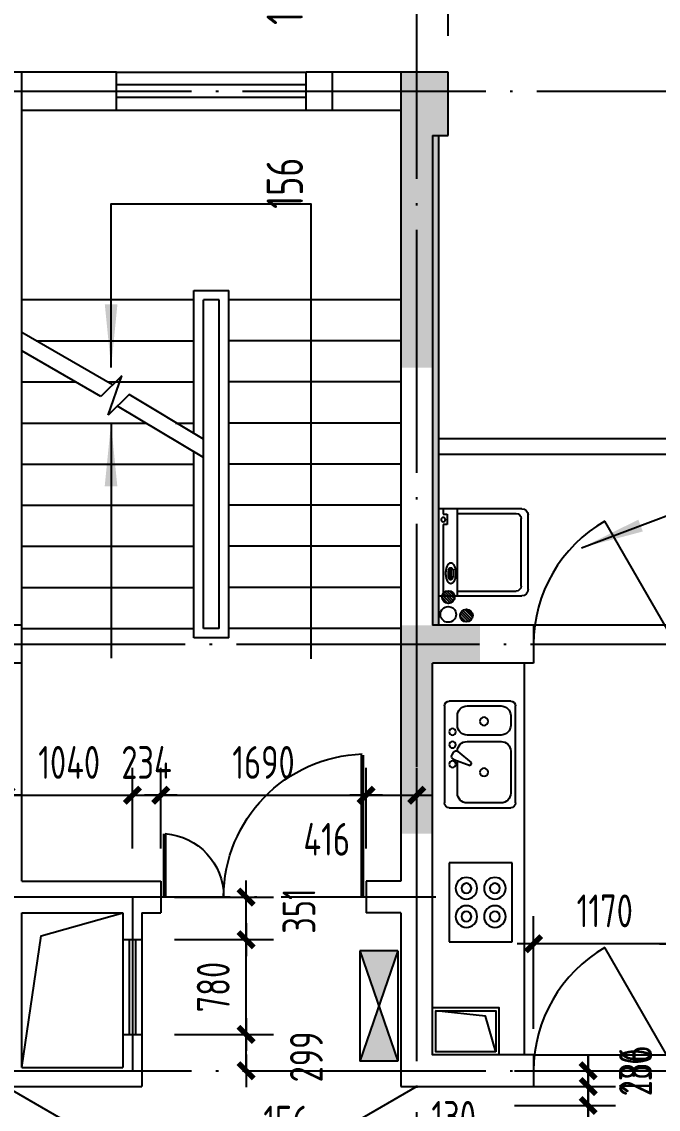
# Model space of a CAD drawing. Extents: x -726032 to 135930, y -151624 to 587044.
# Drawn here: x -329050 to -323813, y 477007 to 485956 of the extents above; entities that cross this region are included whole.
import ezdxf
from ezdxf.enums import TextEntityAlignment as Align

# ---------------------------------------------------------------- set-up
doc = ezdxf.new("R2010")
doc.units = 0
doc.header["$LTSCALE"] = 1000
doc.header["$MEASUREMENT"] = 0
doc.linetypes.add('DOTE', pattern=[2.42, 2, -0.2, 0.02, -0.2])
doc.layers.get('0').update_dxf_attribs({"linetype": 'CONTINUOUS'})
doc.layers.get('DEFPOINTS').update_dxf_attribs({"color": 1, "linetype": 'CONTINUOUS'})
for name, color, linetype in [('COLUMN', 170, 'CONTINUOUS'), ('DOTE', 8, 'DOTE'), ('GROUND', 45, 'CONTINUOUS'), ('JIAJU', 252, 'CONTINUOUS'), ('LVTRY', 6, 'CONTINUOUS'), ('PUB_DIM', 245, 'CONTINUOUS'), ('ROOF', 4, 'CONTINUOUS'), ('STAIR', 42, 'CONTINUOUS'), ('TOTHER', 7, 'CONTINUOUS'), ('WALL', 255, 'CONTINUOUS'), ('WINDOW', 155, 'CONTINUOUS'), ('WINDOW_TEXT', 7, 'CONTINUOUS'), ('雨水管', 20, 'CONTINUOUS')]:
    doc.layers.add(name, color=color, linetype=linetype)
doc.styles.add('DIM_FONT', font='isocp.shx', dxfattribs={"width": 0.8})
doc.styles.add('SIMPLEX', font='SIMPLEX.SHX')
doc.dimstyles.new('AXIS', dxfattribs={"dimtxt": 300, "dimasz": 1, "dimexe": 250, "dimexo": 300, "dimgap": 150, "dimtad": 1, "dimdec": 0, "dimzin": 0, "dimdsep": 46, "dimtxsty": 'DIM_FONT', "dimcen": 0.09, "dimse1": 1, "dimse2": 1, "dimclrt": 142, "dimadec": 0, "dimazin": 0, "dimtfac": 1, "dimtdec": 0, "dimtix": 1, "dimtmove": 2, "dimatfit": 3, "dimfxl": 1, "dimtolj": 1, "dimtzin": 0, "dimarcsym": 0})
doc.dimstyles.new('DIMA', dxfattribs={"dimtxt": 300, "dimasz": 1, "dimexe": 250, "dimexo": 300, "dimgap": 150, "dimtad": 1, "dimdec": 0, "dimzin": 0, "dimdsep": 46, "dimtxsty": 'DIM_FONT', "dimcen": 0.09, "dimse1": 1, "dimclrt": 142, "dimadec": 0, "dimazin": 0, "dimtfac": 1, "dimtdec": 0, "dimtix": 1, "dimtmove": 2, "dimatfit": 3, "dimfxl": 1, "dimtolj": 1, "dimtzin": 0, "dimarcsym": 0})
doc.dimstyles.new('DIMN', dxfattribs={"dimtxt": 300, "dimasz": 1, "dimexe": 250, "dimexo": 300, "dimgap": 150, "dimtad": 1, "dimdec": 0, "dimzin": 0, "dimdsep": 46, "dimtxsty": 'DIM_FONT', "dimcen": 0.09, "dimclrt": 142, "dimadec": 0, "dimazin": 0, "dimtfac": 1, "dimtdec": 0, "dimtix": 1, "dimtmove": 2, "dimatfit": 3, "dimfxl": 1, "dimtolj": 1, "dimtzin": 0, "dimarcsym": 0})

# ---------------------------------------------------------------- blocks, each defined once
blk = doc.blocks.new('_DBLK')
blk.add_line((-0.5, 0), (0, -0.866))
blk.add_arc((-0.5, 0), 1, 300, 0)
at = {"layer": 'WINDOW_TEXT', "style": 'SIMPLEX', "flags": 9}
blk.add_attdef('A', text='', height=1, dxfattribs=at).set_placement((0, 1.5), align=Align.MIDDLE)
blk = doc.blocks.new('_DIMX')
blk.add_line((-150, 0), (150, 0))
at = {"const_width": 50}
blk.add_lwpolyline([(-70, -70), (70, 70)], dxfattribs=at)
blk = doc.blocks.new('*D1736')
at = {"layer": 'DEFPOINTS', "color": 0, "transparency": 16777216}
for p in [(-324837.9, 478369.9), (-324837.9, 477400.4), (-323667.9, 477400.4)]:
    blk.add_point(p, dxfattribs=at)
at = {"layer": 'PUB_DIM', "color": 0, "lineweight": -2, "transparency": 16777216}
for p, q in [((-324837.9, 477670.4), (-324837.9, 478594.9)), ((-323668.8, 478369.9), (-324837, 478369.9))]:
    blk.add_line(p, q, dxfattribs=at)
at = {"layer": 'PUB_DIM', "color": 0, "lineweight": -2, "transparency": 16777216, "xscale": 0.9, "yscale": 0.9, "zscale": 0.9, "rotation": 180}
blk.add_blockref('_DIMX', (-324837.9, 478369.9), dxfattribs=at)
at = {"layer": 'PUB_DIM', "color": 0, "lineweight": -2, "transparency": 16777216, "xscale": 0.9, "yscale": 0.9, "zscale": 0.9}
blk.add_blockref('_DIMX', (-323667.9, 478369.9), dxfattribs=at)
at = {"layer": 'PUB_DIM', "color": 142, "transparency": 16777216, "insert": (-324252.9, 478639.9), "char_height": 270, "attachment_point": 5, "style": 'DIM_FONT'}
blk.add_mtext('\\A1;1170', dxfattribs=at)
blk = doc.blocks.new('*D1737')
at = {"layer": 'DEFPOINTS', "color": 0, "transparency": 16777216}
for p in [(-325266.2, 477324), (-324389.5, 477324), (-325266.2, 477194)]:
    blk.add_point(p, dxfattribs=at)
at = {"layer": 'PUB_DIM', "color": 0, "lineweight": -2, "transparency": 16777216}
for p, q in [((-324996.2, 477324), (-324164.5, 477324)), ((-324389.5, 477324.9), (-324389.5, 477325.8)), ((-324389.5, 477194), (-324389.5, 477324)), ((-324389.5, 477193.1), (-324389.5, 477192.2))]:
    blk.add_line(p, q, dxfattribs=at)
at = {"layer": 'PUB_DIM', "color": 0, "lineweight": -2, "transparency": 16777216, "xscale": 0.9, "yscale": 0.9, "zscale": 0.9}
for p, rotation in [((-324389.5, 477324), 270), ((-324389.5, 477194), 90)]:
    blk.add_blockref('_DIMX', p, dxfattribs=dict(at, rotation=rotation))
at = {"layer": 'PUB_DIM', "color": 142, "transparency": 16777216, "insert": (-323999.5, 477324), "char_height": 270, "attachment_point": 5, "rotation": 90, "style": 'DIM_FONT'}
blk.add_mtext('\\A1;130', dxfattribs=at)
blk = doc.blocks.new('*D1738')
at = {"layer": 'DEFPOINTS', "color": 0, "transparency": 16777216}
for p in [(-325266.2, 477324), (-324389.5, 477324), (-325266.2, 477038)]:
    blk.add_point(p, dxfattribs=at)
at = {"layer": 'PUB_DIM', "color": 0, "lineweight": -2, "transparency": 16777216}
for p, q in [((-324996.2, 477324), (-324164.5, 477324)), ((-324389.5, 477038.9), (-324389.5, 477323.1))]:
    blk.add_line(p, q, dxfattribs=at)
at = {"layer": 'PUB_DIM', "color": 0, "lineweight": -2, "transparency": 16777216, "xscale": 0.9, "yscale": 0.9, "zscale": 0.9}
for p, rotation in [((-324389.5, 477324), 90), ((-324389.5, 477038), 270)]:
    blk.add_blockref('_DIMX', p, dxfattribs=dict(at, rotation=rotation))
at = {"layer": 'PUB_DIM', "color": 142, "transparency": 16777216, "insert": (-323999.5, 477324), "char_height": 270, "attachment_point": 5, "rotation": 90, "style": 'DIM_FONT'}
blk.add_mtext('\\A1;286', dxfattribs=at)
blk = doc.blocks.new('M_E21')
for p, q in [((-250.1, 0), (250.1, 0)), ((-250.1, -400.1), (-250.1, 0)), ((250.1, 0), (250.1, -400.1)), ((250.1, -400.1), (-250.1, -400.1))]:
    blk.add_line(p, q)
at = {"layer": 'TOTHER', "linetype": 'Continuous'}
for centre, radius in [((-89.3, -109.8), 68.5), ((89.3, -109.8), 68.5), ((-89.3, -109.8), 31.6), ((89.3, -109.8), 31.6), ((-89.3, -290.2), 68.5), ((-89.3, -290.2), 31.6), ((89.3, -290.2), 68.5), ((89.3, -290.2), 31.6)]:
    blk.add_circle(centre, radius, dxfattribs=at)
at = {"width": 0.8, "flags": 9}
for tag in ['XSIZE', 'YSIZE']:
    blk.add_attdef(tag, (0, 0), '', height=0.5, dxfattribs=at)
blk = doc.blocks.new('M_E29JIV')
at = {"color": 0, "linetype": 'ByBlock'}
for p, q in [((0, -306.8), (0, 306.8)), ((30.7, 337.5), (419.3, 337.5)), ((358, 306.8), (143.2, 306.8)), ((450, 306.8), (450, -306.8)), ((81.8, 245.5), (81.8, 40)), ((419.3, -20.5), (419.3, 245.5)), ((58.9, 31.4), (162.5, 70.2)), ((162.5, 70.2), (172.8, 52.5)), ((48.4, 2), (56.6, -12.3)), ((172.8, 52.5), (87.3, -17.8)), ((143.2, -81.8), (358, -81.8)), ((358, -122.7), (143.2, -122.7)), ((81.8, -184.1), (81.8, -245.5)), ((419.3, -245.5), (419.3, -184.1)), ((419.3, -337.5), (30.7, -337.5)), ((143.2, -306.8), (358, -306.8))]:
    blk.add_line(p, q, dxfattribs=at)
for centre, radius in [((250.6, 112.5), 25.6), ((51.1, 61.4), 20.5), ((51.1, -61.4), 20.5), ((51.1, -143.2), 20.5), ((250.6, -209.7), 25.6)]:
    blk.add_circle(centre, radius, dxfattribs=at)
for centre, radius, start, end in [((30.7, 306.8), 30.7, 90, 180), ((143.2, 245.5), 61.4, 90, 180), ((358, 245.5), 61.4, 0, 90), ((419.3, 306.8), 30.7, 0, 90), ((66.1, 12.3), 20.5, 110.53768, 210), ((74.3, -2), 20.5, 210, 309.46232), ((143.2, -20.5), 61.4, 180, 270), ((358, -20.5), 61.4, 270, 0), ((143.2, -184.1), 61.4, 90, 180), ((358, -184.1), 61.4, 0, 90), ((143.2, -245.5), 61.4, 180, 270), ((358, -245.5), 61.4, 270, 0), ((30.7, -306.8), 30.7, 180, 270), ((419.3, -306.8), 30.7, 270, 0)]:
    blk.add_arc(centre, radius, start, end, dxfattribs=at)
at = {"style": 'DIM_FONT', "width": 0.8, "flags": 9}
for tag in ['XSIZE', 'YSIZE']:
    blk.add_attdef(tag, (0, 0), '', height=0.5, dxfattribs=at)
blk = doc.blocks.new('*D1869')
at = {"layer": 'DEFPOINTS', "color": 0, "transparency": 16777216}
for p in [(-325266.2, 477194), (-324389.5, 477194), (-325266.2, 475894)]:
    blk.add_point(p, dxfattribs=at)
at = {"layer": 'PUB_DIM', "color": 0, "lineweight": -2, "transparency": 16777216}
for p, q in [((-324996.2, 477194), (-324164.5, 477194)), ((-324389.5, 475894.9), (-324389.5, 477193.1))]:
    blk.add_line(p, q, dxfattribs=at)
at = {"layer": 'PUB_DIM', "color": 0, "lineweight": -2, "transparency": 16777216, "xscale": 0.9, "yscale": 0.9, "zscale": 0.9}
for p, rotation in [((-324389.5, 477194), 90), ((-324389.5, 475894), 270)]:
    blk.add_blockref('_DIMX', p, dxfattribs=dict(at, rotation=rotation))
at = {"layer": 'PUB_DIM', "color": 142, "transparency": 16777216, "insert": (-324659.5, 476544), "char_height": 270, "attachment_point": 5, "rotation": 90, "style": 'DIM_FONT'}
blk.add_mtext('\\A1;1300', dxfattribs=at)
blk = doc.blocks.new('*D1870')
at = {"layer": 'DEFPOINTS', "color": 0, "transparency": 16777216}
for p in [(-325266.2, 477038), (-324389.5, 477038), (-325266.2, 475738)]:
    blk.add_point(p, dxfattribs=at)
at = {"layer": 'PUB_DIM', "color": 0, "lineweight": -2, "transparency": 16777216}
for p, q in [((-324996.2, 477038), (-324164.5, 477038)), ((-324389.5, 475738.9), (-324389.5, 477037.1))]:
    blk.add_line(p, q, dxfattribs=at)
at = {"layer": 'PUB_DIM', "color": 0, "lineweight": -2, "transparency": 16777216, "xscale": 0.9, "yscale": 0.9, "zscale": 0.9}
for p, rotation in [((-324389.5, 477038), 90), ((-324389.5, 475738), 270)]:
    blk.add_blockref('_DIMX', p, dxfattribs=dict(at, rotation=rotation))
at = {"layer": 'PUB_DIM', "color": 142, "transparency": 16777216, "insert": (-324659.5, 476388), "char_height": 270, "attachment_point": 5, "rotation": 90, "style": 'DIM_FONT'}
blk.add_mtext('\\A1;1300', dxfattribs=at)
blk = doc.blocks.new('*D643')
at = {"layer": 'DEFPOINTS', "color": 0, "transparency": 16777216}
for p in [(-326618.9, 476550.4), (-326774.9, 475913.9), (-326618.9, 475913.9)]:
    blk.add_point(p, dxfattribs=at)
at = {"layer": 'PUB_DIM', "color": 0, "lineweight": -2, "transparency": 16777216}
for p, q in [((-326774.9, 476183.9), (-326774.9, 476775.4)), ((-326618.9, 476183.9), (-326618.9, 476775.4)), ((-326775.8, 476550.4), (-326776.7, 476550.4)), ((-326774.9, 476550.4), (-326618.9, 476550.4)), ((-326618, 476550.4), (-326617.1, 476550.4))]:
    blk.add_line(p, q, dxfattribs=at)
at = {"layer": 'PUB_DIM', "color": 0, "lineweight": -2, "transparency": 16777216, "xscale": 0.9, "yscale": 0.9, "zscale": 0.9}
blk.add_blockref('_DIMX', (-326774.9, 476550.4), dxfattribs=at)
at = {"layer": 'PUB_DIM', "color": 0, "lineweight": -2, "transparency": 16777216, "xscale": 0.9, "yscale": 0.9, "zscale": 0.9, "rotation": 180}
blk.add_blockref('_DIMX', (-326618.9, 476550.4), dxfattribs=at)
at = {"layer": 'PUB_DIM', "color": 142, "transparency": 16777216, "insert": (-326872.6, 476901.4), "char_height": 270, "attachment_point": 5, "style": 'DIM_FONT'}
blk.add_mtext('\\A1;156', dxfattribs=at)
blk = doc.blocks.new('*D1871')
at = {"layer": 'DEFPOINTS', "color": 0, "transparency": 16777216}
for p in [(-328061.9, 477622.9), (-327204.1, 477622.9), (-328061.9, 477323.9)]:
    blk.add_point(p, dxfattribs=at)
at = {"layer": 'PUB_DIM', "color": 0, "lineweight": -2, "transparency": 16777216}
for p, q in [((-327791.9, 477622.9), (-326979.1, 477622.9)), ((-327204.1, 477324.8), (-327204.1, 477622))]:
    blk.add_line(p, q, dxfattribs=at)
at = {"layer": 'PUB_DIM', "color": 0, "lineweight": -2, "transparency": 16777216, "xscale": 0.9, "yscale": 0.9, "zscale": 0.9}
for p, rotation in [((-327204.1, 477622.9), 90), ((-327204.1, 477323.9), 270)]:
    blk.add_blockref('_DIMX', p, dxfattribs=dict(at, rotation=rotation))
at = {"layer": 'PUB_DIM', "color": 142, "transparency": 16777216, "insert": (-326707.7, 477437.9), "char_height": 270, "attachment_point": 5, "rotation": 90, "style": 'DIM_FONT'}
blk.add_mtext('\\A1;299', dxfattribs=at)
blk = doc.blocks.new('M_A17ORW')
at = {"const_width": 0.02}
for points in [[(-0.481, -0.0014), (-0.481, -0.3084)], [(0.481, 0.0014), (0.481, -0.6906)]]:
    blk.add_lwpolyline(points, dxfattribs=at)
for centre, radius, start, end in [((-0.5008, -0.0026), 0.3067, 274.2492, 0.2101), ((0.5046, 0.0019), 0.6987, 180.2762, 268.0603)]:
    blk.add_arc(centre, radius, start, end)
blk = doc.blocks.new('*D1872')
at = {"layer": 'DEFPOINTS', "color": 0, "transparency": 16777216}
for p in [(-328061.9, 478753.9), (-327204.1, 478753.9), (-328061.9, 478402.9)]:
    blk.add_point(p, dxfattribs=at)
at = {"layer": 'PUB_DIM', "color": 0, "lineweight": -2, "transparency": 16777216}
for p, q in [((-327791.9, 478753.9), (-326979.1, 478753.9)), ((-327204.1, 478403.8), (-327204.1, 478753))]:
    blk.add_line(p, q, dxfattribs=at)
at = {"layer": 'PUB_DIM', "color": 0, "lineweight": -2, "transparency": 16777216, "xscale": 0.9, "yscale": 0.9, "zscale": 0.9}
for p, rotation in [((-327204.1, 478753.9), 90), ((-327204.1, 478402.9), 270)]:
    blk.add_blockref('_DIMX', p, dxfattribs=dict(at, rotation=rotation))
at = {"layer": 'PUB_DIM', "color": 142, "transparency": 16777216, "insert": (-326768.6, 478639), "char_height": 270, "attachment_point": 5, "rotation": 90, "style": 'DIM_FONT'}
blk.add_mtext('\\A1;351', dxfattribs=at)
blk = doc.blocks.new('*D1873')
at = {"layer": 'DEFPOINTS', "color": 0, "transparency": 16777216}
for p in [(-326215.9, 479591.3), (-327905.9, 478884), (-326215.9, 478884)]:
    blk.add_point(p, dxfattribs=at)
at = {"layer": 'PUB_DIM', "color": 0, "lineweight": -2, "transparency": 16777216}
for p, q in [((-326215.9, 479154), (-326215.9, 479816.3)), ((-327905, 479591.3), (-326216.8, 479591.3))]:
    blk.add_line(p, q, dxfattribs=at)
at = {"layer": 'PUB_DIM', "color": 0, "lineweight": -2, "transparency": 16777216, "xscale": 0.9, "yscale": 0.9, "zscale": 0.9, "rotation": 180}
blk.add_blockref('_DIMX', (-327905.9, 479591.3), dxfattribs=at)
at = {"layer": 'PUB_DIM', "color": 0, "lineweight": -2, "transparency": 16777216, "xscale": 0.9, "yscale": 0.9, "zscale": 0.9}
blk.add_blockref('_DIMX', (-326215.9, 479591.3), dxfattribs=at)
at = {"layer": 'PUB_DIM', "color": 142, "transparency": 16777216, "insert": (-327060.9, 479861.3), "char_height": 270, "attachment_point": 5, "style": 'DIM_FONT'}
blk.add_mtext('\\A1;1690', dxfattribs=at)
blk = doc.blocks.new('51103111123616')
for p, q in [((-300, 60), (300, 60)), ((-300, 19.8), (300, 19.8)), ((-300, -19.8), (300, -19.8)), ((-300, -60), (300, -60))]:
    blk.add_line(p, q)
at = {"style": 'SIMPLEX', "flags": 9}
blk.add_attdef('A', text='', height=1, dxfattribs=at).set_placement((0, 0), align=Align.MIDDLE)
blk = doc.blocks.new('*D1874')
at = {"layer": 'DEFPOINTS', "color": 0, "transparency": 16777216}
for p in [(-328061.9, 478402.9), (-327204.1, 478402.9), (-328061.9, 477622.9)]:
    blk.add_point(p, dxfattribs=at)
at = {"layer": 'PUB_DIM', "color": 0, "lineweight": -2, "transparency": 16777216}
for p, q in [((-327791.9, 478402.9), (-326979.1, 478402.9)), ((-327204.1, 477623.8), (-327204.1, 478402))]:
    blk.add_line(p, q, dxfattribs=at)
at = {"layer": 'PUB_DIM', "color": 0, "lineweight": -2, "transparency": 16777216, "xscale": 0.9, "yscale": 0.9, "zscale": 0.9}
for p, rotation in [((-327204.1, 478402.9), 90), ((-327204.1, 477622.9), 270)]:
    blk.add_blockref('_DIMX', p, dxfattribs=dict(at, rotation=rotation))
at = {"layer": 'PUB_DIM', "color": 142, "transparency": 16777216, "insert": (-327474.1, 478012.9), "char_height": 270, "attachment_point": 5, "rotation": 90, "style": 'DIM_FONT'}
blk.add_mtext('\\A1;780', dxfattribs=at)
blk = doc.blocks.new('*D1875')
at = {"layer": 'DEFPOINTS', "color": 0, "transparency": 16777216}
for p in [(-328139.9, 479591.3), (-329179.9, 478884), (-328139.9, 478884)]:
    blk.add_point(p, dxfattribs=at)
at = {"layer": 'PUB_DIM', "color": 0, "lineweight": -2, "transparency": 16777216}
for p, q in [((-328139.9, 479154), (-328139.9, 479816.3)), ((-329179, 479591.3), (-328140.8, 479591.3))]:
    blk.add_line(p, q, dxfattribs=at)
at = {"layer": 'PUB_DIM', "color": 0, "lineweight": -2, "transparency": 16777216, "xscale": 0.9, "yscale": 0.9, "zscale": 0.9, "rotation": 180}
blk.add_blockref('_DIMX', (-329179.9, 479591.3), dxfattribs=at)
at = {"layer": 'PUB_DIM', "color": 0, "lineweight": -2, "transparency": 16777216, "xscale": 0.9, "yscale": 0.9, "zscale": 0.9}
blk.add_blockref('_DIMX', (-328139.9, 479591.3), dxfattribs=at)
at = {"layer": 'PUB_DIM', "color": 142, "transparency": 16777216, "insert": (-328659.9, 479861.3), "char_height": 270, "attachment_point": 5, "style": 'DIM_FONT'}
blk.add_mtext('\\A1;1040', dxfattribs=at)
blk = doc.blocks.new('*D646')
at = {"layer": 'DEFPOINTS', "color": 0, "transparency": 16777216}
for p in [(-327905.9, 479591.3), (-328139.9, 478884), (-327905.9, 478884)]:
    blk.add_point(p, dxfattribs=at)
at = {"layer": 'PUB_DIM', "color": 0, "lineweight": -2, "transparency": 16777216}
for p, q in [((-328139.9, 479154), (-328139.9, 479816.3)), ((-327905.9, 479154), (-327905.9, 479816.3)), ((-328140.8, 479591.3), (-328141.7, 479591.3)), ((-328139.9, 479591.3), (-327905.9, 479591.3)), ((-327905, 479591.3), (-327904.1, 479591.3))]:
    blk.add_line(p, q, dxfattribs=at)
at = {"layer": 'PUB_DIM', "color": 0, "lineweight": -2, "transparency": 16777216, "xscale": 0.9, "yscale": 0.9, "zscale": 0.9}
blk.add_blockref('_DIMX', (-328139.9, 479591.3), dxfattribs=at)
at = {"layer": 'PUB_DIM', "color": 0, "lineweight": -2, "transparency": 16777216, "xscale": 0.9, "yscale": 0.9, "zscale": 0.9, "rotation": 180}
blk.add_blockref('_DIMX', (-327905.9, 479591.3), dxfattribs=at)
at = {"layer": 'PUB_DIM', "color": 142, "transparency": 16777216, "insert": (-328022.9, 479861.3), "char_height": 270, "attachment_point": 5, "style": 'DIM_FONT'}
blk.add_mtext('\\A1;234', dxfattribs=at)
blk = doc.blocks.new('A$C5371541F')
at = {"layer": 'JIAJU'}
h = blk.add_hatch(color=256, dxfattribs=at)
h.paths.add_polyline_path([(0, 700), (120, 350), (240, 700)])
h.paths.add_polyline_path([(0, 0), (240, 0), (120, 350)])
for p, q in [((0, 700), (0, 0)), ((240, 700), (0, 0)), ((240, 700), (0, 700)), ((0, 700), (240, 0)), ((240, 700), (240, 0)), ((240, 0), (0, 0))]:
    blk.add_line(p, q, dxfattribs=at)
blk = doc.blocks.new('*D1894')
at = {"layer": 'DEFPOINTS', "color": 0, "transparency": 16777216}
for p in [(-325799.9, 476550.4), (-325929.9, 475913.9), (-325799.9, 475913.9)]:
    blk.add_point(p, dxfattribs=at)
at = {"layer": 'PUB_DIM', "color": 0, "lineweight": -2, "transparency": 16777216}
for p, q in [((-325799.9, 476183.9), (-325799.9, 476775.4)), ((-325930.8, 476550.4), (-325931.7, 476550.4)), ((-325929.9, 476550.4), (-325799.9, 476550.4)), ((-325799, 476550.4), (-325798.1, 476550.4))]:
    blk.add_line(p, q, dxfattribs=at)
at = {"layer": 'PUB_DIM', "color": 0, "lineweight": -2, "transparency": 16777216, "xscale": 0.9, "yscale": 0.9, "zscale": 0.9}
blk.add_blockref('_DIMX', (-325929.9, 476550.4), dxfattribs=at)
at = {"layer": 'PUB_DIM', "color": 0, "lineweight": -2, "transparency": 16777216, "xscale": 0.9, "yscale": 0.9, "zscale": 0.9, "rotation": 180}
blk.add_blockref('_DIMX', (-325799.9, 476550.4), dxfattribs=at)
at = {"layer": 'PUB_DIM', "color": 142, "transparency": 16777216, "insert": (-325496.1, 476940.4), "char_height": 270, "attachment_point": 5, "style": 'DIM_FONT'}
blk.add_mtext('\\A1;130', dxfattribs=at)
blk = doc.blocks.new('*D1895')
at = {"layer": 'DEFPOINTS', "color": 0, "transparency": 16777216}
for p in [(-325799.9, 479591.3), (-326215.9, 478884), (-325799.9, 478884)]:
    blk.add_point(p, dxfattribs=at)
at = {"layer": 'PUB_DIM', "color": 0, "lineweight": -2, "transparency": 16777216}
for p, q in [((-325799.9, 479154), (-325799.9, 479816.3)), ((-326215, 479591.3), (-325800.8, 479591.3))]:
    blk.add_line(p, q, dxfattribs=at)
at = {"layer": 'PUB_DIM', "color": 0, "lineweight": -2, "transparency": 16777216, "xscale": 0.9, "yscale": 0.9, "zscale": 0.9, "rotation": 180}
blk.add_blockref('_DIMX', (-326215.9, 479591.3), dxfattribs=at)
at = {"layer": 'PUB_DIM', "color": 0, "lineweight": -2, "transparency": 16777216, "xscale": 0.9, "yscale": 0.9, "zscale": 0.9}
blk.add_blockref('_DIMX', (-325799.9, 479591.3), dxfattribs=at)
at = {"layer": 'PUB_DIM', "color": 142, "transparency": 16777216, "insert": (-326540.4, 479229.2), "char_height": 270, "attachment_point": 5, "style": 'DIM_FONT'}
blk.add_mtext('\\A1;416', dxfattribs=at)
blk = doc.blocks.new('M_E20')
for p, q in [((345, 0), (-345, 0)), ((-302.4, -35.8), (-345, -35.8)), ((-302.4, -35), (-302.4, -65.6)), ((-302.4, -65.6), (-219.3, -65.6)), ((-219.3, -65.6), (-219.3, -35)), ((345, -35.8), (-219.3, -35.8)), ((-307.3, -144.3), (-307.3, -611)), ((123, -86.9), (123.1, -98.6)), ((133.5, -96.3), (133.5, -112.9)), ((198.1, -96.3), (133.5, -96.3)), ((133.5, -112.9), (198.1, -112.9)), ((198.1, -112.9), (198.1, -96.3)), ((214.8, -88), (214.8, -98.5)), ((307.3, -144.3), (307.3, -611)), ((267.3, -651), (-267.3, -651))]:
    blk.add_line(p, q)
blk.add_lwpolyline([(83.3, -94.4, 0.185158), (88.2, -107.2, 0.102042), (107.7, -121.5, 0.060862), (132.7, -129.5, 0.047173), (166.5, -132.7, 0.047173), (200.2, -129.5, 0.060862), (225.3, -121.5, 0.102042), (244.7, -107.2, 0.185158), (249.6, -94.4, 0.185158), (244.7, -81.7, 0.102042), (225.3, -67.3, 0.060862), (200.2, -59.3, 0.047173), (166.5, -56.1, 0.047173), (132.7, -59.3, 0.060862), (107.7, -67.3, 0.102042), (88.2, -81.7, 0.185158)], format="xyb", close=True)
for points in [[(214.8, -88, 0.259034), (212.9, -84.6, 0.076276), (201.4, -79.7, 0.036515), (187.8, -77.2, 0.026615), (169, -76.2, 0.026615), (150.1, -77.2, 0.036515), (136.6, -79.7, 0.076276), (125, -84.6, 0.259034), (123.1, -88, 0.078462), (123.3, -89.3, 0.056762)], [(214.8, -98.5, 0.259034), (212.9, -95.1, 0.076276), (201.4, -90.2, 0.036515), (187.8, -87.7, 0.026615), (169, -86.7, 0.026615), (150.1, -87.7, 0.036515), (136.6, -90.2, 0.076276), (125, -95.1, 0.259034), (123.1, -98.5, 0.259034), (125, -102, 0.056762), (133.5, -106, 0.036515)], [(198.1, -107.7, 0.008736), (201.4, -106.9, 0.076276), (212.9, -102, 0.259034), (214.8, -98.5, 0.259034)]]:
    blk.add_lwpolyline(points, format="xyb")
blk.add_circle((-258.7, -35), 17.5)
for centre, start, end in [((-267.3, -611), 180, 270), ((267.3, -611), 270, 0)]:
    blk.add_arc(centre, 40, start, end)
at = {"layer": 'TOTHER', "linetype": 'Continuous'}
for p, q in [((-345, -655.8), (-345, 0)), ((345, 0), (345, -655.8)), ((-345, -144.7), (345, -144.7)), ((295, -705.8), (-295, -705.8))]:
    blk.add_line(p, q, dxfattribs=at)
for centre, start, end in [((-295, -655.8), 180, 270), ((295, -655.8), 270, 0)]:
    blk.add_arc(centre, 50, start, end, dxfattribs=at)
at = {"width": 0.8, "flags": 9}
for tag in ['XSIZE', 'YSIZE']:
    blk.add_attdef(tag, (0, 0), '', height=0.5, dxfattribs=at)
blk = doc.blocks.new('_WBLK')
for p, q in [((-0.5, 0.5), (0.5, 0.5)), ((0.5, 0.1667), (-0.5, 0.1667)), ((0.5, -0.1667), (-0.5, -0.1667)), ((-0.5, -0.5), (0.5, -0.5))]:
    blk.add_line(p, q)
at = {"layer": 'WINDOW_TEXT', "style": 'SIMPLEX', "flags": 9}
blk.add_attdef('A', text='', height=1, dxfattribs=at).set_placement((0, 1.5), align=Align.MIDDLE)
blk = doc.blocks.new('_ARROW')
blk.add_solid([(0, 0), (-1, 0.1), (-1, -0.1)])
blk = doc.blocks.new('*D705')
at = {"layer": 'DEFPOINTS', "color": 0, "transparency": 16777216}
for p in [(-329179.9, 486734.7), (-329439.9, 485540), (-329179.9, 485540)]:
    blk.add_point(p, dxfattribs=at)
at = {"layer": 'PUB_DIM', "color": 0, "lineweight": -2, "transparency": 16777216}
for p, q in [((-329439.9, 485840), (-329439.9, 486984.7)), ((-329179.9, 485840), (-329179.9, 486984.7)), ((-329440.9, 486734.7), (-329441.9, 486734.7)), ((-329439.9, 486734.7), (-329179.9, 486734.7)), ((-329178.9, 486734.7), (-329177.9, 486734.7))]:
    blk.add_line(p, q, dxfattribs=at)
at = {"layer": 'PUB_DIM', "color": 0, "transparency": 16777216}
for points in [[(-329440.9, 486734.9), (-329440.9, 486734.5), (-329439.9, 486734.7)], [(-329178.9, 486734.9), (-329178.9, 486734.5), (-329179.9, 486734.7)]]:
    blk.add_solid(points, dxfattribs=at)
at = {"layer": 'PUB_DIM', "color": 142, "transparency": 16777216, "insert": (-329263.9, 487249.3), "char_height": 300, "attachment_point": 5, "style": 'DIM_FONT'}
blk.add_mtext('\\A1;260', dxfattribs=at)
blk = doc.blocks.new('*D3231')
at = {"layer": 'DEFPOINTS', "color": 0, "transparency": 16777216}
for p in [(-325196, 485384), (-326496, 485228), (-325196, 485228)]:
    blk.add_point(p, dxfattribs=at)
at = {"layer": 'PUB_DIM', "color": 0, "lineweight": -2, "transparency": 16777216}
for p, q in [((-326496, 485385), (-326496, 485386)), ((-326496, 485384), (-326496, 485228)), ((-326496, 485227), (-326496, 485226))]:
    blk.add_line(p, q, dxfattribs=at)
at = {"layer": 'PUB_DIM', "color": 0, "transparency": 16777216}
for points in [[(-326496.2, 485385), (-326495.8, 485385), (-326496, 485384)], [(-326496.2, 485227), (-326495.8, 485227), (-326496, 485228)]]:
    blk.add_solid(points, dxfattribs=at)
at = {"layer": 'PUB_DIM', "color": 142, "transparency": 16777216, "insert": (-326886, 484627.2), "char_height": 300, "attachment_point": 5, "rotation": 90, "style": 'DIM_FONT'}
blk.add_mtext('\\A1;156', dxfattribs=at)
blk = doc.blocks.new('*D3232')
at = {"layer": 'DEFPOINTS', "color": 0, "transparency": 16777216}
for p in [(-325196, 485540), (-326496, 485384), (-325196, 485384)]:
    blk.add_point(p, dxfattribs=at)
at = {"layer": 'PUB_DIM', "color": 0, "lineweight": -2, "transparency": 16777216}
for p, q in [((-326496, 485541), (-326496, 485542)), ((-326496, 485540), (-326496, 485384)), ((-326496, 485383), (-326496, 485382))]:
    blk.add_line(p, q, dxfattribs=at)
at = {"layer": 'PUB_DIM', "color": 0, "transparency": 16777216}
for points in [[(-326496.2, 485541), (-326495.8, 485541), (-326496, 485540)], [(-326496.2, 485383), (-326495.8, 485383), (-326496, 485384)]]:
    blk.add_solid(points, dxfattribs=at)
at = {"layer": 'PUB_DIM', "color": 142, "transparency": 16777216, "insert": (-326886, 486140.8), "char_height": 300, "attachment_point": 5, "rotation": 90, "style": 'DIM_FONT'}
blk.add_mtext('\\A1;156', dxfattribs=at)
blk = doc.blocks.new('*D709')
at = {"layer": 'DEFPOINTS', "color": 0, "transparency": 16777216}
for p in [(-325799.9, 486734.7), (-325799.9, 485540), (-325539.9, 485540)]:
    blk.add_point(p, dxfattribs=at)
at = {"layer": 'PUB_DIM', "color": 0, "lineweight": -2, "transparency": 16777216}
for p, q in [((-325799.9, 485840), (-325799.9, 486984.7)), ((-325539.9, 485840), (-325539.9, 486984.7)), ((-325800.9, 486734.7), (-325801.9, 486734.7)), ((-325539.9, 486734.7), (-325799.9, 486734.7)), ((-325538.9, 486734.7), (-325537.9, 486734.7))]:
    blk.add_line(p, q, dxfattribs=at)
at = {"layer": 'PUB_DIM', "color": 0, "transparency": 16777216}
for points in [[(-325800.9, 486734.9), (-325800.9, 486734.5), (-325799.9, 486734.7)], [(-325538.9, 486734.9), (-325538.9, 486734.5), (-325539.9, 486734.7)]]:
    blk.add_solid(points, dxfattribs=at)
at = {"layer": 'PUB_DIM', "color": 142, "transparency": 16777216, "insert": (-325715.8, 487249.3), "char_height": 300, "attachment_point": 5, "style": 'DIM_FONT'}
blk.add_mtext('\\A1;260', dxfattribs=at)

msp = doc.modelspace()

# ---------------------------------------------------------------- hatches: boundary and pattern name
at = {"layer": 'ROOF'}
h = msp.add_hatch(dxfattribs=at)
h.set_pattern_fill('DOTS', color=256, scale=390, style=0)
h.set_pattern_definition([(180, (-312319.772, 72015.827), (-12.1875, 24.375), [0, -24.375])])
h.paths.add_polyline_path([(-325617.9, 480990), (-325669.9, 480990), (-325669.9, 485020), (-325617.9, 485020)])
at = {"layer": '雨水管'}
h = msp.add_hatch(dxfattribs=at)
h.set_pattern_fill('ANSI31', color=256, scale=130, style=0)
h.set_pattern_definition([(135, (195216.341, 823253.283), (11.4904852, 11.4904852), [])])
h.paths.add_polyline_path([(-325591.5, 481221.5, 1), (-325487.5, 481221.5, 1)])
h = msp.add_hatch(dxfattribs=at)
h.set_pattern_fill('ANSI31', color=256, scale=130, style=0)
h.set_pattern_definition([(135, (195364.654, 823101.326), (11.4904852, 11.4904852), [])])
h.paths.add_polyline_path([(-325443.2, 481069.6, 1), (-325339.2, 481069.6, 1)])

# ---------------------------------------------------------------- linework, layer by layer
at = {"layer": 'COLUMN'}
for points in [[(-325539.9, 485540), (-325539.9, 485020), (-325929.9, 485540), (-325669.9, 485020)], [(-325669.9, 483109), (-325929.9, 483109), (-325669.9, 485020), (-325929.9, 485540)], [(-325929.9, 480990), (-325929.9, 479274), (-325669.9, 480678), (-325669.9, 479274)], [(-325279.9, 480990), (-325279.9, 480678), (-325929.9, 480990), (-325669.9, 480678)]]:
    msp.add_solid(points, dxfattribs=at)
at = {"layer": 'DOTE'}
for p, q in [((-325799.9, 474984), (-325799.9, 487455.9)), ((-385312.2, 485384), (-315680.4, 485384)), ((-385364.2, 480834), (-315680.4, 480834)), ((-329335.9, 478754), (-325643.9, 478754)), ((-328139.9, 478754), (-328139.9, 477324)), ((-385312.2, 477324), (-315680.4, 477324))]:
    msp.add_line(p, q, dxfattribs=at)
at = {"layer": 'GROUND'}
for p, q in [((-323667.9, 480990), (-324837.9, 480990)), ((-324837.9, 477454), (-323667.9, 477454))]:
    msp.add_line(p, q, dxfattribs=at)
at = {"layer": 'LVTRY'}
msp.add_line((-324915.9, 480678), (-324915.9, 477454), dxfattribs=at)
for points in [[(-325123.9, 477454), (-325669.9, 477454), (-325669.9, 477844), (-325123.9, 477844)], [(-325149.9, 477480), (-325643.9, 477480), (-325643.9, 477818), (-325149.9, 477818)]]:
    msp.add_lwpolyline(points, close=True, dxfattribs=at)
msp.add_lwpolyline([(-325149.9, 477480), (-325234.5, 477774.5), (-325643.9, 477818)], dxfattribs=at)
at = {"layer": 'PUB_DIM'}
for points in [[(-328314.5, 483110.7), (-328314.5, 484457.7), (-326672.1, 484457.7), (-326672.1, 480713.6)], [(-328315.4, 482654), (-328315.4, 480719.5)]]:
    msp.add_lwpolyline(points, dxfattribs=at)
at = {"layer": 'ROOF'}
for p, q in [((-325617.9, 480990), (-325617.9, 485020)), ((-322965.9, 482524), (-325617.9, 482524)), ((-322965.9, 482394), (-325617.9, 482394))]:
    msp.add_line(p, q, dxfattribs=at)
msp.add_lwpolyline([(-329049.9, 477350), (-328890.4, 478435.4), (-328217.9, 478624)], dxfattribs=at)
at = {"layer": 'STAIR'}
for p, q in [((-327632.9, 482565.9), (-327632.9, 483746)), ((-327632.9, 483746), (-327346.9, 483746)), ((-327346.9, 480886), (-327346.9, 483746)), ((-327632.9, 483668), (-329049.9, 483668)), ((-327424.9, 483668), (-327554.9, 483668)), ((-327554.9, 480964), (-327554.9, 483668)), ((-327424.9, 480964), (-327424.9, 483668)), ((-325929.9, 483668), (-327346.9, 483668)), ((-328303.5, 482968.1), (-329049.9, 483399)), ((-328930.3, 483330), (-327632.9, 483330)), ((-325929.9, 483330), (-327346.9, 483330)), ((-328399.8, 482873.6), (-329049.9, 483248.9)), ((-329049.9, 482992), (-328604.8, 482992)), ((-328226.5, 483043.8), (-328399.8, 482873.6)), ((-328344.8, 482992), (-327632.9, 482992)), ((-328339.2, 482718.5), (-328226.5, 483043.8)), ((-325929.9, 482992), (-327346.9, 482992)), ((-328165.9, 482888.7), (-328339.2, 482718.5)), ((-327554.9, 482520.9), (-328165.9, 482888.7)), ((-327554.9, 482370.8), (-328262.2, 482794.2)), ((-329049.9, 482654), (-328019.4, 482654)), ((-327785.4, 482654), (-327632.9, 482654)), ((-325929.9, 482654), (-327346.9, 482654)), ((-327632.9, 480886), (-327632.9, 482415.8)), ((-329049.9, 482316), (-327632.9, 482316)), ((-325929.9, 482316), (-327346.9, 482316)), ((-329049.9, 481978), (-327632.9, 481978)), ((-325929.9, 481978), (-327346.9, 481978)), ((-329049.9, 481640), (-327632.9, 481640)), ((-325929.9, 481640), (-327346.9, 481640)), ((-329049.9, 481302), (-327632.9, 481302)), ((-325929.9, 481302), (-327346.9, 481302)), ((-329049.9, 480964), (-327632.9, 480964)), ((-327424.9, 480964), (-327554.9, 480964)), ((-325929.9, 480964), (-327346.9, 480964)), ((-327346.9, 480886), (-327632.9, 480886))]:
    msp.add_line(p, q, dxfattribs=at)
at = {"layer": 'WALL'}
for p, q in [((-328269.9, 485540), (-329439.9, 485540)), ((-329049.9, 478884), (-329049.9, 485540)), ((-328269.9, 485228), (-328269.9, 485540)), ((-326709.9, 485228), (-326709.9, 485540)), ((-325539.9, 485540), (-326709.9, 485540)), ((-325929.9, 485540), (-325929.9, 478884)), ((-325539.9, 485020), (-325539.9, 485540)), ((-329049.9, 485228), (-328269.9, 485228)), ((-326709.9, 485228), (-325929.9, 485228)), ((-325669.9, 485020), (-325539.9, 485020)), ((-325669.9, 485020), (-325669.9, 480990)), ((-329049.9, 480990), (-330141.9, 480990)), ((-324837.9, 480990), (-325669.9, 480990)), ((-324837.9, 480990), (-324837.9, 480678)), ((-329049.9, 480678), (-330141.9, 480678)), ((-325669.9, 477454), (-325669.9, 480678)), ((-324837.9, 480678), (-325669.9, 480678)), ((-329049.9, 478884), (-327905.9, 478884)), ((-327905.9, 478884), (-327905.9, 478624)), ((-325929.9, 478884), (-326215.9, 478884)), ((-326215.9, 478884), (-326215.9, 478624)), ((-329049.9, 477350), (-329049.9, 478624)), ((-329049.9, 478624), (-328217.9, 478624)), ((-328217.9, 478624), (-328217.9, 478403)), ((-328061.9, 478624), (-327905.9, 478624)), ((-328061.9, 478624), (-328061.9, 478403)), ((-325929.9, 478624), (-326215.9, 478624)), ((-325929.9, 478624), (-325929.9, 477194)), ((-328217.9, 478403), (-328061.9, 478403)), ((-328217.9, 477623), (-328217.9, 477350)), ((-328217.9, 477623), (-328061.9, 477623)), ((-328061.9, 477623), (-328061.9, 477194)), ((-324837.9, 477454), (-325669.9, 477454)), ((-324837.9, 477454), (-324837.9, 477194)), ((-329049.9, 477350), (-328217.9, 477350)), ((-330141.9, 477194), (-328061.9, 477194)), ((-325929.9, 477194), (-324837.9, 477194))]:
    msp.add_line(p, q, dxfattribs=at)
at = {"layer": '雨水管'}
msp.add_lwpolyline([(-324444.7, 481627.6), (-323499.2, 481982.7)], dxfattribs=at)
for centre, radius in [((-325539.5, 481221.5), 52), ((-325540.5, 481079.3), 65), ((-325391.2, 481069.6), 52)]:
    msp.add_circle(centre, radius, dxfattribs=at)

# ---------------------------------------------------------------- block references
at = {"layer": 'JIAJU', "xscale": 1.299999999999272, "yscale": 1.299999999999272, "zscale": 1.299999999999272}
msp.add_blockref('A$C5371541F', (-326267.9, 477402), dxfattribs=at)
at = {"layer": 'LVTRY'}
for name, p, xscale, yscale, zscale, rotation in [('M_E20', (-325617.9, 481590.6), -1.039999999993597, 1.039999999993597, 1.04, 90), ('M_E29JIV', (-325571.9, 479927.2), -1.299999999999272, 1.30000000000291, 1.3, 180), ('M_E21', (-325534, 478709.5), -1.30000000000291, 1.30000000000291, 1.3, 90)]:
    msp.add_blockref(name, p, dxfattribs=dict(at, xscale=xscale, yscale=yscale, zscale=zscale, rotation=rotation))
at = {"layer": 'PUB_DIM', "xscale": 520, "yscale": 520, "zscale": 520}
for p, rotation in [((-328314.5, 483110.7), 270), ((-328315.4, 482654), 90)]:
    msp.add_blockref('_ARROW', p, dxfattribs=dict(at, rotation=rotation))
at = {"layer": 'WINDOW'}
for name, p, xscale, yscale, zscale in [('_WBLK', (-327489.9, 485384), 1560, 312, 1560), ('M_A17ORW', (-327060.9, 478754), 1690, -1690, 1690)]:
    msp.add_blockref(name, p, dxfattribs=dict(at, xscale=xscale, yscale=yscale, zscale=zscale))
for name, p, xscale, yscale, zscale, rotation in [('_DBLK', (-324252.9, 480834), 1170, 1170, 1170, 180), ('51103111123616', (-328139.9, 478013), 1.30000000000291, 1.30000000000291, 1.30000000000291, 270), ('_DBLK', (-324252.9, 477324), 1170, 1170, 1170, 180), ('_DBLK', (-329179.9, 476544), 1300, -1300, 1300, 270), ('_DBLK', (-325799.9, 476544), -1300, -1300, 1300, 90)]:
    msp.add_blockref(name, p, dxfattribs=dict(at, xscale=xscale, yscale=yscale, zscale=zscale, rotation=rotation))
at = {"layer": '雨水管', "xscale": -519.9999999999982, "yscale": 520, "zscale": 520, "rotation": 20.58587090699948}
msp.add_blockref('_ARROW', (-324444.7, 481627.6), dxfattribs=at)

# ---------------------------------------------------------------- dimensions: what is measured, and where the dimension line sits
at = {"layer": 'PUB_DIM'}
for base, p1, p2, angle, dimstyle, picture, middle, dimtype in [((-329179.9, 486734.7), (-329439.9, 485540), (-329179.9, 485540), 180, 'DIMN', '*D705', (-329263.9, 487249.3), 160), ((-325799.9, 486734.7), (-325539.9, 485540), (-325799.9, 485540), 180, 'DIMN', '*D709', (-325715.8, 487249.3), 160), ((-326496, 485384), (-325196, 485540), (-325196, 485384), 270, 'AXIS', '*D3232', (-326886, 486140.8), 161), ((-326496, 485228), (-325196, 485384), (-325196, 485228), 270, 'AXIS', '*D3231', (-326886, 484627.2), 161)]:
    dim = msp.add_linear_dim(base=base, p1=p1, p2=p2, angle=angle, dimstyle=dimstyle, dxfattribs=at)
    dim.commit()
    dim.dimension.update_dxf_attribs({"geometry": picture, "text_midpoint": middle, "dimtype": dimtype})
for p1, p2, distance, dimstyle, picture, middle in [((-329179.9, 478884), (-328139.9, 478884), 707.3, 'DIMA', '*D1875', (-328659.9, 479861.3)), ((-328139.9, 478884), (-327905.9, 478884), 707.3, 'DIMN', '*D646', (-328022.9, 479861.3)), ((-327905.9, 478884), (-326215.9, 478884), 707.3, 'DIMA', '*D1873', (-327060.9, 479861.3)), ((-323667.9, 477400.4), (-324837.9, 477400.4), -969.4, 'DIMA', '*D1736', (-324252.9, 478639.9)), ((-328061.9, 477622.9), (-328061.9, 478402.9), -857.8, 'DIMA', '*D1874', (-327474.1, 478012.9)), ((-325266.2, 475894), (-325266.2, 477194), -876.7, 'DIMA', '*D1869', (-324659.5, 476544)), ((-325266.2, 475738), (-325266.2, 477038), -876.7, 'DIMA', '*D1870', (-324659.5, 476388))]:
    dim = msp.add_aligned_dim(p1=p1, p2=p2, distance=distance, dimstyle=dimstyle, override={"dimscale": 0.9, "dimblk1": '_DIMX', "dimblk2": '_DIMX', "dimsah": 1}, dxfattribs=at)
    dim.commit()
    dim.dimension.update_dxf_attribs({"geometry": picture, "text_midpoint": middle})
for base, p1, p2, angle, dimstyle, picture, middle in [((-325799.9, 479591.3), (-326215.9, 478884), (-325799.9, 478884), 0, 'DIMA', '*D1895', (-326540.4, 479229.2)), ((-327204.1, 478753.9), (-328061.9, 478402.9), (-328061.9, 478753.9), 90, 'DIMA', '*D1872', (-326768.6, 478639)), ((-327204.1, 477622.9), (-328061.9, 477323.9), (-328061.9, 477622.9), 90, 'DIMA', '*D1871', (-326707.7, 477437.9)), ((-324389.5, 477324), (-325266.2, 477194), (-325266.2, 477324), 90, 'DIMA', '*D1737', (-323999.5, 477324)), ((-324389.5, 477324), (-325266.2, 477038), (-325266.2, 477324), 90, 'DIMA', '*D1738', (-323999.5, 477324)), ((-326618.9, 476550.4), (-326774.9, 475913.9), (-326618.9, 475913.9), 0, 'DIMN', '*D643', (-326872.6, 476901.4)), ((-325799.9, 476550.4), (-325929.9, 475913.9), (-325799.9, 475913.9), 0, 'DIMA', '*D1894', (-325496.1, 476940.4))]:
    dim = msp.add_linear_dim(base=base, p1=p1, p2=p2, angle=angle, dimstyle=dimstyle, override={"dimscale": 0.9, "dimblk1": '_DIMX', "dimblk2": '_DIMX', "dimsah": 1}, dxfattribs=at)
    dim.commit()
    dim.dimension.update_dxf_attribs({"geometry": picture, "text_midpoint": middle, "dimtype": 161})

doc.saveas('drawing.dxf')
